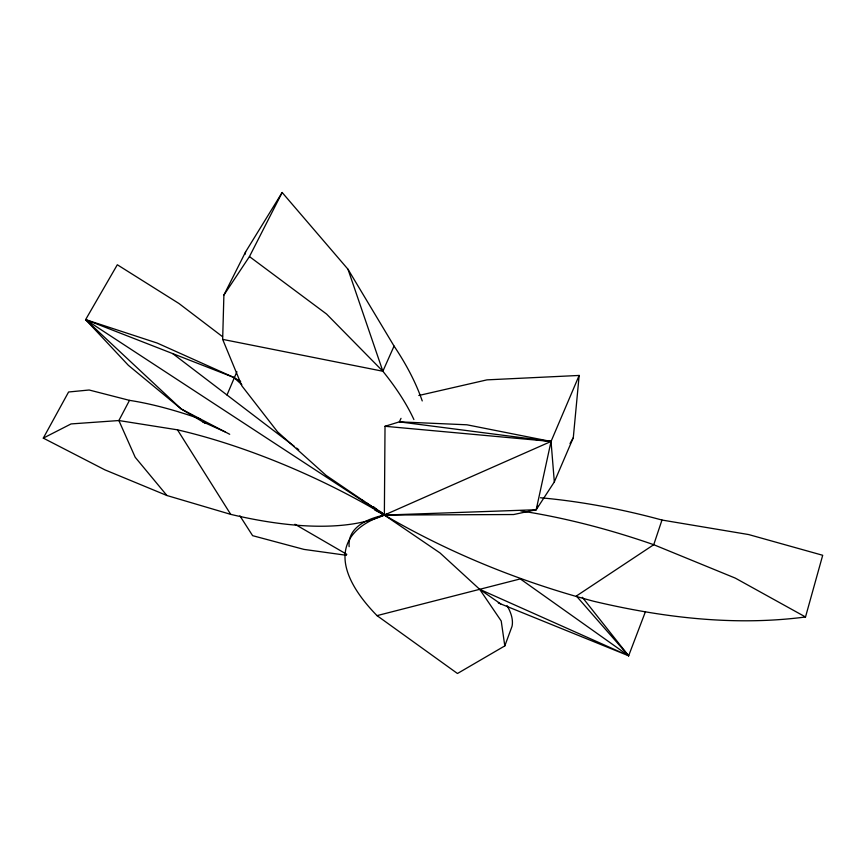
<?xml version="1.0" encoding="UTF-8"?>
<svg xmlns="http://www.w3.org/2000/svg" width="866" height="866" viewBox="0 0 866 866"><rect width="100%" height="100%" fill="white"/><g stroke="black" fill="none" stroke-linecap="round" stroke-linejoin="round"><path stroke-width="1.3" d="M507.043 605.637A253.576 66.303 20.8 0 1 512.023 626.356L504.802 645.906L457.465 673.499L377.024 615.629A301.693 101.322 19.2 0 1 384.363 515.053L385.024 426.288L399.367 421.861L466.926 424.795L551.036 441.465L554.327 481.929L536.195 509.738L513.646 514.534L384.363 515.053A350.524 134.977 28.4 0 1 230.713 514.361L166.921 495.514L104.851 469.837L43.3 438.12L68.587 391.995L89.155 390.003L129.489 400.363A253.229 76.879 29.2 0 1 199.873 418.841M500.689 603.894L479.677 589.313L440.015 552.952L326.071 475.369L277.553 431.842L241.874 385.879L222.659 339.375L223.893 295.068L245.63 251.844L282.154 192.501L347.991 269.25L394.062 346.086A327.489 152.611 30.3 0 1 422.229 400.926M554.327 481.929L573.292 437.72L579.159 375.443L486.984 379.86L418.819 395.491M381.7 515.183L536.195 509.738L551.036 441.465L579.159 375.443M244.937 254.452L245.63 251.844M374.772 510.052L384.363 515.053C449.844 553.19 520.369 581.779 593.567 601.231C662.891 617.642 734.487 626.28 805.51 616.982L822.7 555.279L748.657 534.56L661.981 520.044A284.838 109.246 14.6 0 0 540.46 497.766M661.981 520.044L653.743 544.703L576.377 596.003L628.64 655.8L645.484 611.558M227 395.004L236.894 371.72M536.195 509.738L537.732 506.101M413.905 419.555A328.084 127.14 28.1 0 0 382.859 371.243L394.062 346.086M401.023 418.354L399.367 421.861L551.036 441.465L384.363 515.053A350.871 116.401 31.3 0 1 382.123 515.768M223.893 295.068L249.451 256.574L282.154 192.501M129.489 400.363L118.88 420.54L135.204 457.28L166.921 495.514M570.023 443.554L573.292 437.72M43.3 438.12L71.055 423.929L118.88 420.54L177.487 429.839A253.218 80.116 24.2 0 1 384.363 515.053A370.031 173.211 14.5 0 0 386.691 516.223M377.024 615.629L520.293 578.91L628.64 655.8L582.353 597.302M385.024 426.288L551.036 441.465M346.454 555.301L303.934 549.39L252.612 535.664L239.904 515.822M222.659 339.375L382.859 371.243L347.991 269.25M498.286 602.92L628.64 655.8L479.677 589.313L501.219 620.998L504.802 645.906M202.763 421.839L224.911 431.788M229.707 434.288L181.21 408.969L128.309 365.268L85.626 319.619L117.321 264.758L178.959 303.501L222.551 336.69M805.51 616.982L735.277 578.109L653.743 544.703A285.347 96.884 19.3 0 0 520.802 510.918M294.938 524.244L346.811 554.337M240.661 381.495L233.874 377.468L157.222 343.066L85.626 319.619L181.21 408.969L204.993 423.171M386.907 516.352A253.576 66.303 20.8 0 0 384.363 515.053L85.626 319.619L233.874 377.468L241.787 384.699M249.451 256.574L326.569 314.044L382.859 371.243M172.735 353.609L294.44 446.455M296.583 448.09L298.727 449.725M373.657 506.891L384.363 515.053A285.347 96.884 19.3 0 1 387.459 513.928M381.257 512.564L384.363 515.053A328.084 127.14 28.1 0 0 387.037 513.982M380.38 511.416L384.363 515.053A302.115 80.538 19.4 0 0 349.139 546.684M177.487 429.839L230.713 514.361M361.544 499.617A253.229 76.879 29.2 0 1 363.785 501.078M366.015 502.551A253.229 76.879 29.2 0 1 384.363 515.053"/></g></svg>
